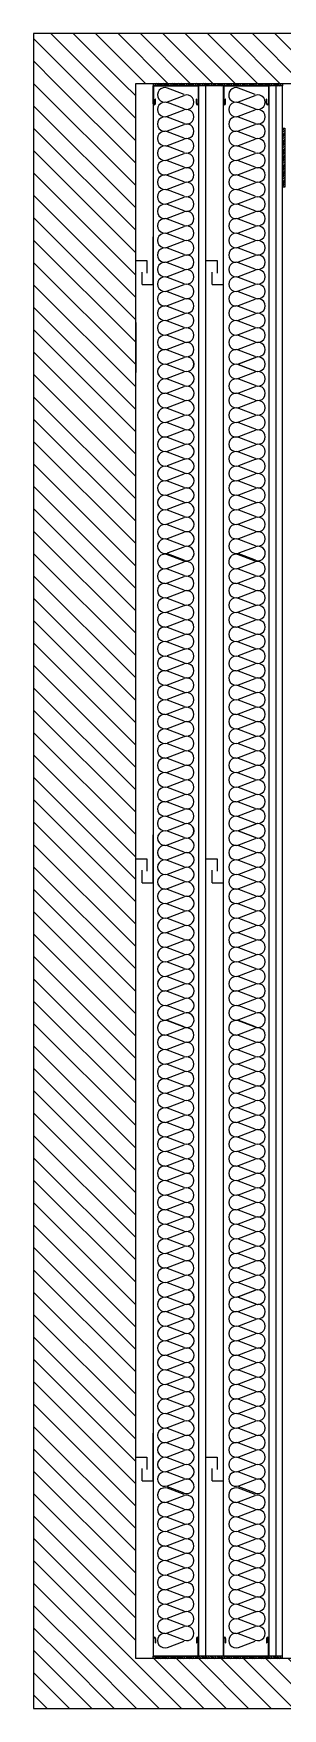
# Model space of a CAD drawing. Header units: millimetres. Extents: x 10 to 76.1, y 10 to 63.5.
# Drawn here: x 36.131 to 36.631, y 10 to 13.36 of the extents above; entities that cross this region are included whole.
import ezdxf

# ---------------------------------------------------------------- set-up
doc = ezdxf.new("R2010")
doc.units = ezdxf.units.MM
for name, color, linetype in [('durlok', 3, 'Continuous'), ('lana de vidrio', 2, 'Continuous'), ('PERFILES', 2, 'Continuous'), ('relleno2d', 9, 'Continuous')]:
    doc.layers.add(name, color=color, linetype=linetype)

# ---------------------------------------------------------------- blocks, each defined once
blk = doc.blocks.new('LP1-1')
at = {"layer": 'PERFILES'}
for p, q in [((-0.0964, 0.0391), (-0.0964, -0.0431)), ((0.1114, 0.0388), (0.1114, -0.0431)), ((0.0596, -0.0414), (0.0601, -0.0414)), ((0.0596, -0.0431), (0.0601, -0.0431))]:
    blk.add_line(p, q, dxfattribs=at)
at = {"layer": 'PERFILES', "color": 2}
for p, q in [((-0.0949, -0.0414), (-0.0949, 0.0386)), ((-0.0879, 0.0386), (-0.0879, 0.0185)), ((-0.0879, 0.0185), (-0.0865, 0.0185)), ((-0.0865, 0.0383), (-0.0865, 0.0185)), ((0.1015, 0.0396), (0.1015, 0.0184)), ((0.1015, 0.0184), (0.1032, 0.0184)), ((0.1032, 0.0392), (0.1032, 0.0184)), ((0.1096, -0.0414), (0.1096, 0.0392)), ((-0.0964, -0.0431), (-0.063, -0.0431)), ((-0.0949, -0.0414), (-0.063, -0.0414)), ((-0.063, -0.0414), (0.0596, -0.0414)), ((-0.063, -0.0431), (0.0596, -0.0431)), ((0.0601, -0.0414), (0.1096, -0.0414)), ((0.0601, -0.0431), (0.1114, -0.0431))]:
    blk.add_line(p, q, dxfattribs=at)
for centre, radius, start, end in [((-0.0914, 0.0387), 0.00497, 355.45799, 174.57688), ((-0.0914, 0.0385), 0.00349, 0.9781, 180.22008), ((0.1065, 0.0392), 0.00497, 355.45799, 174.57688), ((0.1064, 0.039), 0.00319, 3.69817, 175.10965)]:
    blk.add_arc(centre, radius, start, end, dxfattribs=at)

msp = doc.modelspace()

# ---------------------------------------------------------------- hatches: boundary and pattern name
h = msp.add_hatch()
h.set_pattern_fill('ANSI31', color=256, scale=0.001, angle=90)
h.set_pattern_definition([(135, (26.131359, -13.7664086), (-0.00224506403, -0.00224506403), [])])
h.paths.add_polyline_path([(36.3714, 13.26), (36.3714, 13.255), (36.6306, 13.255), (36.6306, 13.26)])
at = {"extrusion": (-1.22465e-16, 0, -1)}
h = msp.add_hatch(dxfattribs=at)
h.set_pattern_fill('ANSI31', color=256, scale=0.001, angle=90)
h.set_pattern_definition([(135, (-47.1348245, -10.7514383), (-0.00224506403, -0.00224506403), [])])
h.paths.add_polyline_path([(-36.6356, 13.0516), (-36.6306, 13.0516), (-36.6306, 13.17), (-36.6356, 13.17)])
h = msp.add_hatch()
h.set_pattern_fill('ANSI31', color=256, scale=0.001, angle=90)
h.set_pattern_definition([(135, (26.131359, -16.9214086), (-0.00224506403, -0.00224506403), [])])
h.paths.add_polyline_path([(36.3714, 10.105), (36.3714, 10.1), (36.6306, 10.1), (36.6306, 10.105)])
at = {"layer": 'relleno2d', "linetype": 'Continuous'}
h = msp.add_hatch(dxfattribs=at)
h.set_pattern_fill('ANSI31', color=8, scale=0.01, angle=90, style=0)
h.paths.add_polyline_path([(45.8114, 13.26), (45.8114, 13.36), (36.1314, 13.36), (36.1314, 13.26)])
h = msp.add_hatch(dxfattribs=at)
h.set_pattern_fill('ANSI31', color=8, scale=0.01, angle=90, style=0)
h.paths.add_polyline_path([(45.8114, 10.1), (45.8114, 13.26), (45.6064, 13.26), (45.6064, 10.1)])
h.paths.add_polyline_path([(36.1314, 13.26), (36.1314, 10.1), (36.3364, 10.1), (36.3364, 13.26)])
h = msp.add_hatch(dxfattribs=at)
h.set_pattern_fill('ANSI31', color=8, scale=0.01, angle=90, style=0)
h.paths.add_polyline_path([(45.8114, 10), (45.8114, 10.1), (36.1314, 10.1), (36.1314, 10)])

# ---------------------------------------------------------------- linework, layer by layer
at = {"linetype": 'Continuous', "extrusion": (0, 1, 0)}
for p, q in [((45.8114, 13.36), (36.1314, 13.36)), ((36.1314, 13.36), (36.1314, 13.26)), ((36.1314, 13.26), (36.1314, 10.1)), ((36.3364, 10.1), (36.3364, 13.26)), ((36.3364, 13.26), (45.6064, 13.26)), ((36.3364, 12.78), (36.3364, 12.68)), ((36.1314, 10.1), (36.1314, 10)), ((45.6064, 10.1), (36.3364, 10.1)), ((36.3364, 10.1), (36.3364, 10.1)), ((36.1314, 10), (45.8114, 10))]:
    msp.add_line(p, q, dxfattribs=at)
for p, q in [((36.3714, 13.26), (36.3714, 13.255)), ((36.6306, 13.255), (36.3714, 13.255)), ((36.6306, 13.26), (36.6306, 13.255)), ((36.3714, 10.1), (36.3714, 10.105)), ((36.6306, 10.105), (36.3714, 10.105))]:
    msp.add_line(p, q)
at = {"color": 3}
for p, q in [((36.3714, 12.8564), (36.3714, 12.9524)), ((36.3364, 12.8084), (36.3364, 12.9044)), ((36.3364, 12.9044), (36.3589, 12.9044)), ((36.3589, 12.9044), (36.3589, 12.8794)), ((36.4772, 12.8084), (36.4772, 12.9044)), ((36.4772, 12.9044), (36.4997, 12.9044)), ((36.4997, 12.9044), (36.4997, 12.8794)), ((36.3489, 12.8564), (36.3489, 12.8814)), ((36.4897, 12.8564), (36.4897, 12.8814)), ((36.3489, 12.8564), (36.3714, 12.8564)), ((36.4897, 12.8564), (36.5122, 12.8564)), ((36.3714, 11.6564), (36.3714, 11.7524)), ((36.5122, 11.6564), (36.5122, 11.7524)), ((36.3364, 11.6084), (36.3364, 11.7044)), ((36.3364, 11.7044), (36.3589, 11.7044)), ((36.3589, 11.7044), (36.3589, 11.6794)), ((36.4772, 11.6084), (36.4772, 11.7044)), ((36.4772, 11.7044), (36.4997, 11.7044)), ((36.4997, 11.7044), (36.4997, 11.6794)), ((36.3489, 11.6564), (36.3489, 11.6814)), ((36.4897, 11.6564), (36.4897, 11.6814)), ((36.3489, 11.6564), (36.3714, 11.6564)), ((36.4897, 11.6564), (36.5122, 11.6564)), ((36.3714, 10.4564), (36.3714, 10.5524)), ((36.5122, 10.4564), (36.5122, 10.5524)), ((36.3364, 10.4084), (36.3364, 10.5044)), ((36.3364, 10.5044), (36.3589, 10.5044)), ((36.3589, 10.5044), (36.3589, 10.4794)), ((36.4772, 10.4084), (36.4772, 10.5044)), ((36.4772, 10.5044), (36.4997, 10.5044)), ((36.4997, 10.5044), (36.4997, 10.4794)), ((36.3489, 10.4564), (36.3489, 10.4814)), ((36.3489, 10.4564), (36.3714, 10.4564)), ((36.4897, 10.4564), (36.4897, 10.4814)), ((36.4897, 10.4564), (36.5122, 10.4564))]:
    msp.add_line(p, q, dxfattribs=at)
at = {"linetype": 'Continuous'}
msp.add_line((36.3364, 12.68), (36.3364, 12.78), dxfattribs=at)
at = {"extrusion": (-1.22465e-16, 0, -1)}
msp.add_lwpolyline([(-36.6356, 13.0516), (-36.6306, 13.0516), (-36.6306, 13.17), (-36.6356, 13.17)], close=True, dxfattribs=at)
at = {"layer": 'durlok', "extrusion": (0, 1, 0)}
for p, q in [((36.3714, 13.255), (36.3714, 10.1057)), ((36.4622, 13.255), (36.4622, 10.1057)), ((36.4772, 10.105), (36.4772, 13.255)), ((36.5122, 10.1057), (36.5122, 13.255)), ((36.6031, 13.255), (36.6031, 10.1058)), ((36.6306, 10.1), (36.6306, 13.255))]:
    msp.add_line(p, q, dxfattribs=at)
at = {"layer": 'durlok'}
for p, q in [((36.4772, 10.105), (36.4772, 13.255)), ((36.6181, 10.105), (36.6181, 13.255)), ((36.5122, 12.8564), (36.5122, 12.9524))]:
    msp.add_line(p, q, dxfattribs=at)
at = {"layer": 'lana de vidrio', "color": 2}
for p, q in [((36.4106, 13.2464), (36.3998, 13.2505)), ((36.4332, 13.2378), (36.4106, 13.2464)), ((36.5533, 13.2464), (36.5425, 13.2505)), ((36.576, 13.2378), (36.5533, 13.2464)), ((36.3998, 13.2232), (36.4332, 13.2359)), ((36.4332, 13.2086), (36.3998, 13.2213)), ((36.3998, 13.194), (36.4332, 13.2067)), ((36.5425, 13.2232), (36.576, 13.2359)), ((36.576, 13.2086), (36.5425, 13.2213)), ((36.5425, 13.194), (36.576, 13.2067)), ((36.4332, 13.1794), (36.3998, 13.1921)), ((36.3998, 13.1648), (36.4332, 13.1775)), ((36.576, 13.1794), (36.5425, 13.1921)), ((36.5425, 13.1648), (36.576, 13.1775)), ((36.4332, 13.1502), (36.3998, 13.1629)), ((36.3998, 13.1356), (36.4332, 13.1483)), ((36.576, 13.1502), (36.5425, 13.1629)), ((36.5425, 13.1356), (36.576, 13.1483)), ((36.4332, 13.121), (36.3998, 13.1337)), ((36.3998, 13.1064), (36.4332, 13.1191)), ((36.4332, 13.0918), (36.3998, 13.1045)), ((36.576, 13.121), (36.5425, 13.1337)), ((36.5425, 13.1064), (36.576, 13.1191)), ((36.576, 13.0918), (36.5425, 13.1045)), ((36.3998, 13.0772), (36.4332, 13.0899)), ((36.4332, 13.0626), (36.3998, 13.0753)), ((36.5425, 13.0772), (36.576, 13.0899)), ((36.576, 13.0626), (36.5425, 13.0753)), ((36.3998, 13.048), (36.4332, 13.0607)), ((36.4332, 13.0334), (36.3998, 13.0461)), ((36.5425, 13.048), (36.576, 13.0607)), ((36.576, 13.0334), (36.5425, 13.0461)), ((36.3998, 13.0188), (36.4332, 13.0315)), ((36.4332, 13.0042), (36.3998, 13.0169)), ((36.5425, 13.0188), (36.576, 13.0315)), ((36.576, 13.0042), (36.5425, 13.0169)), ((36.3998, 12.9896), (36.4332, 13.0023)), ((36.4332, 12.975), (36.3998, 12.9877)), ((36.3998, 12.9604), (36.4332, 12.9731)), ((36.5425, 12.9896), (36.576, 13.0023)), ((36.576, 12.975), (36.5425, 12.9877)), ((36.5425, 12.9604), (36.576, 12.9731)), ((36.4332, 12.9457), (36.3998, 12.9584)), ((36.3998, 12.9311), (36.4332, 12.9438)), ((36.576, 12.9457), (36.5425, 12.9584)), ((36.5425, 12.9311), (36.576, 12.9438)), ((36.4332, 12.9165), (36.3998, 12.9292)), ((36.3998, 12.9019), (36.4332, 12.9146)), ((36.576, 12.9165), (36.5425, 12.9292)), ((36.5425, 12.9019), (36.576, 12.9146)), ((36.4332, 12.8873), (36.3998, 12.9)), ((36.3998, 12.8727), (36.4332, 12.8854)), ((36.4332, 12.8581), (36.3998, 12.8708)), ((36.576, 12.8873), (36.5425, 12.9)), ((36.5425, 12.8727), (36.576, 12.8854)), ((36.576, 12.8581), (36.5425, 12.8708)), ((36.3998, 12.8435), (36.4332, 12.8562)), ((36.4332, 12.8289), (36.3998, 12.8416)), ((36.5425, 12.8435), (36.576, 12.8562)), ((36.576, 12.8289), (36.5425, 12.8416)), ((36.3998, 12.8143), (36.4332, 12.827)), ((36.4332, 12.7997), (36.3998, 12.8124)), ((36.5425, 12.8143), (36.576, 12.827)), ((36.576, 12.7997), (36.5425, 12.8124)), ((36.3998, 12.7851), (36.4332, 12.7978)), ((36.4332, 12.7705), (36.3998, 12.7832)), ((36.3998, 12.7559), (36.4332, 12.7686)), ((36.5425, 12.7851), (36.576, 12.7978)), ((36.576, 12.7705), (36.5425, 12.7832)), ((36.5425, 12.7559), (36.576, 12.7686)), ((36.4332, 12.7413), (36.3998, 12.754)), ((36.3998, 12.7267), (36.4332, 12.7394)), ((36.576, 12.7413), (36.5425, 12.754)), ((36.5425, 12.7267), (36.576, 12.7394)), ((36.4332, 12.7121), (36.3998, 12.7248)), ((36.3998, 12.6975), (36.4332, 12.7102)), ((36.4, 12.6975), (36.4335, 12.7102)), ((36.576, 12.7121), (36.5425, 12.7248)), ((36.5425, 12.6975), (36.576, 12.7102)), ((36.5428, 12.6975), (36.5762, 12.7102)), ((36.4332, 12.6829), (36.3998, 12.6956)), ((36.4335, 12.6829), (36.4, 12.6956)), ((36.4, 12.6683), (36.4335, 12.681)), ((36.576, 12.6829), (36.5425, 12.6956)), ((36.5762, 12.6829), (36.5428, 12.6956)), ((36.5428, 12.6683), (36.5762, 12.681)), ((36.4335, 12.6537), (36.4, 12.6664)), ((36.4, 12.6391), (36.4335, 12.6518)), ((36.4335, 12.6245), (36.4, 12.6372)), ((36.5762, 12.6537), (36.5428, 12.6664)), ((36.5428, 12.6391), (36.5762, 12.6518)), ((36.5762, 12.6245), (36.5428, 12.6372)), ((36.4, 12.6099), (36.4335, 12.6226)), ((36.4335, 12.5953), (36.4, 12.608)), ((36.5428, 12.6099), (36.5762, 12.6226)), ((36.5762, 12.5953), (36.5428, 12.608)), ((36.4, 12.5807), (36.4335, 12.5934)), ((36.4335, 12.5661), (36.4, 12.5788)), ((36.5428, 12.5807), (36.5762, 12.5934)), ((36.5762, 12.5661), (36.5428, 12.5788)), ((36.4, 12.5515), (36.4335, 12.5642)), ((36.4335, 12.5369), (36.4, 12.5496)), ((36.4, 12.5223), (36.4335, 12.535)), ((36.5428, 12.5515), (36.5762, 12.5642)), ((36.5762, 12.5369), (36.5428, 12.5496)), ((36.5428, 12.5223), (36.5762, 12.535)), ((36.4335, 12.5077), (36.4, 12.5204)), ((36.4, 12.4931), (36.4335, 12.5058)), ((36.5762, 12.5077), (36.5428, 12.5204)), ((36.5428, 12.4931), (36.5762, 12.5058)), ((36.4335, 12.4785), (36.4, 12.4912)), ((36.4, 12.4639), (36.4335, 12.4766)), ((36.5762, 12.4785), (36.5428, 12.4912)), ((36.5428, 12.4639), (36.5762, 12.4766)), ((36.4335, 12.4493), (36.4, 12.462)), ((36.4, 12.4347), (36.4335, 12.4474)), ((36.4335, 12.4201), (36.4, 12.4328)), ((36.5762, 12.4493), (36.5428, 12.462)), ((36.5428, 12.4347), (36.5762, 12.4474)), ((36.5762, 12.4201), (36.5428, 12.4328)), ((36.4, 12.4055), (36.4335, 12.4182)), ((36.4335, 12.3909), (36.4, 12.4036)), ((36.5428, 12.4055), (36.5762, 12.4182)), ((36.5762, 12.3909), (36.5428, 12.4036)), ((36.4, 12.3763), (36.4335, 12.389)), ((36.4335, 12.3617), (36.4, 12.3744)), ((36.5428, 12.3763), (36.5762, 12.389)), ((36.5762, 12.3617), (36.5428, 12.3744)), ((36.4, 12.3471), (36.4335, 12.3598)), ((36.4335, 12.3325), (36.4, 12.3452)), ((36.5428, 12.3471), (36.5762, 12.3598)), ((36.5762, 12.3325), (36.5428, 12.3452)), ((36.4106, 12.3104), (36.3998, 12.3145)), ((36.3998, 12.2872), (36.4332, 12.2999)), ((36.4, 12.3179), (36.4335, 12.3306)), ((36.4108, 12.3119), (36.4, 12.316)), ((36.4332, 12.3018), (36.4106, 12.3104)), ((36.4335, 12.3033), (36.4108, 12.3119)), ((36.5533, 12.3104), (36.5425, 12.3145)), ((36.5425, 12.2872), (36.576, 12.2999)), ((36.5428, 12.3179), (36.5762, 12.3306)), ((36.5536, 12.3119), (36.5428, 12.316)), ((36.576, 12.3018), (36.5533, 12.3104)), ((36.5762, 12.3033), (36.5536, 12.3119)), ((36.4332, 12.2726), (36.3998, 12.2853)), ((36.3998, 12.258), (36.4332, 12.2707)), ((36.576, 12.2726), (36.5425, 12.2853)), ((36.5425, 12.258), (36.576, 12.2707)), ((36.4332, 12.2434), (36.3998, 12.2561)), ((36.3998, 12.2288), (36.4332, 12.2415)), ((36.576, 12.2434), (36.5425, 12.2561)), ((36.5425, 12.2288), (36.576, 12.2415)), ((36.4332, 12.2142), (36.3998, 12.2269)), ((36.3998, 12.1996), (36.4332, 12.2123)), ((36.4332, 12.185), (36.3998, 12.1977)), ((36.576, 12.2142), (36.5425, 12.2269)), ((36.5425, 12.1996), (36.576, 12.2123)), ((36.576, 12.185), (36.5425, 12.1977)), ((36.3998, 12.1704), (36.4332, 12.1831)), ((36.4332, 12.1558), (36.3998, 12.1685)), ((36.5425, 12.1704), (36.576, 12.1831)), ((36.576, 12.1558), (36.5425, 12.1685)), ((36.3998, 12.1412), (36.4332, 12.1539)), ((36.4332, 12.1266), (36.3998, 12.1393)), ((36.5425, 12.1412), (36.576, 12.1539)), ((36.576, 12.1266), (36.5425, 12.1393)), ((36.3998, 12.112), (36.4332, 12.1247)), ((36.4332, 12.0974), (36.3998, 12.1101)), ((36.5425, 12.112), (36.576, 12.1247)), ((36.576, 12.0974), (36.5425, 12.1101)), ((36.3998, 12.0828), (36.4332, 12.0955)), ((36.4332, 12.0682), (36.3998, 12.0809)), ((36.3998, 12.0536), (36.4332, 12.0663)), ((36.5425, 12.0828), (36.576, 12.0955)), ((36.576, 12.0682), (36.5425, 12.0809)), ((36.5425, 12.0536), (36.576, 12.0663)), ((36.4332, 12.039), (36.3998, 12.0517)), ((36.3998, 12.0244), (36.4332, 12.0371)), ((36.576, 12.039), (36.5425, 12.0517)), ((36.5425, 12.0244), (36.576, 12.0371)), ((36.4332, 12.0098), (36.3998, 12.0225)), ((36.3998, 11.9952), (36.4332, 12.0079)), ((36.576, 12.0098), (36.5425, 12.0225)), ((36.5425, 11.9952), (36.576, 12.0079)), ((36.4332, 11.9806), (36.3998, 11.9933)), ((36.3998, 11.966), (36.4332, 11.9787)), ((36.4332, 11.9514), (36.3998, 11.9641)), ((36.576, 11.9806), (36.5425, 11.9933)), ((36.5425, 11.966), (36.576, 11.9787)), ((36.576, 11.9514), (36.5425, 11.9641)), ((36.3998, 11.9368), (36.4332, 11.9495)), ((36.4332, 11.9222), (36.3998, 11.9349)), ((36.5425, 11.9368), (36.576, 11.9495)), ((36.576, 11.9222), (36.5425, 11.9349)), ((36.3998, 11.9076), (36.4332, 11.9203)), ((36.4332, 11.893), (36.3998, 11.9057)), ((36.5425, 11.9076), (36.576, 11.9203)), ((36.576, 11.893), (36.5425, 11.9057)), ((36.3998, 11.8784), (36.4332, 11.891)), ((36.4332, 11.8637), (36.3998, 11.8764)), ((36.3998, 11.8491), (36.4332, 11.8618)), ((36.5425, 11.8784), (36.576, 11.891)), ((36.576, 11.8637), (36.5425, 11.8764)), ((36.5425, 11.8491), (36.576, 11.8618)), ((36.4332, 11.8345), (36.3998, 11.8472)), ((36.3998, 11.8199), (36.4332, 11.8326)), ((36.576, 11.8345), (36.5425, 11.8472)), ((36.5425, 11.8199), (36.576, 11.8326)), ((36.4332, 11.8053), (36.3998, 11.818)), ((36.3998, 11.7907), (36.4332, 11.8034)), ((36.576, 11.8053), (36.5425, 11.818)), ((36.5425, 11.7907), (36.576, 11.8034)), ((36.4332, 11.7761), (36.3998, 11.7888)), ((36.3998, 11.7615), (36.4332, 11.7742)), ((36.4, 11.7615), (36.4335, 11.7742)), ((36.576, 11.7761), (36.5425, 11.7888)), ((36.5425, 11.7615), (36.576, 11.7742)), ((36.5428, 11.7615), (36.5762, 11.7742)), ((36.4332, 11.7469), (36.3998, 11.7596)), ((36.4335, 11.7469), (36.4, 11.7596)), ((36.4, 11.7323), (36.4335, 11.745)), ((36.4335, 11.7177), (36.4, 11.7304)), ((36.576, 11.7469), (36.5425, 11.7596)), ((36.5762, 11.7469), (36.5428, 11.7596)), ((36.5428, 11.7323), (36.5762, 11.745)), ((36.5762, 11.7177), (36.5428, 11.7304)), ((36.4, 11.7031), (36.4335, 11.7158)), ((36.4335, 11.6885), (36.4, 11.7012)), ((36.5428, 11.7031), (36.5762, 11.7158)), ((36.5762, 11.6885), (36.5428, 11.7012)), ((36.4, 11.6739), (36.4335, 11.6866)), ((36.4335, 11.6593), (36.4, 11.672)), ((36.5428, 11.6739), (36.5762, 11.6866)), ((36.5762, 11.6593), (36.5428, 11.672)), ((36.4, 11.6447), (36.4335, 11.6574)), ((36.4335, 11.6301), (36.4, 11.6428)), ((36.4, 11.6155), (36.4335, 11.6282)), ((36.5428, 11.6447), (36.5762, 11.6574)), ((36.5762, 11.6301), (36.5428, 11.6428)), ((36.5428, 11.6155), (36.5762, 11.6282)), ((36.4335, 11.6009), (36.4, 11.6136)), ((36.4, 11.5863), (36.4335, 11.599)), ((36.5762, 11.6009), (36.5428, 11.6136)), ((36.5428, 11.5863), (36.5762, 11.599)), ((36.4335, 11.5717), (36.4, 11.5844)), ((36.4, 11.5571), (36.4335, 11.5698)), ((36.5762, 11.5717), (36.5428, 11.5844)), ((36.5428, 11.5571), (36.5762, 11.5698)), ((36.4335, 11.5425), (36.4, 11.5552)), ((36.4, 11.5279), (36.4335, 11.5406)), ((36.4335, 11.5133), (36.4, 11.526)), ((36.5762, 11.5425), (36.5428, 11.5552)), ((36.5428, 11.5279), (36.5762, 11.5406)), ((36.5762, 11.5133), (36.5428, 11.526)), ((36.4, 11.4987), (36.4335, 11.5114)), ((36.4335, 11.4841), (36.4, 11.4968)), ((36.5428, 11.4987), (36.5762, 11.5114)), ((36.5762, 11.4841), (36.5428, 11.4968)), ((36.4, 11.4695), (36.4335, 11.4822)), ((36.4335, 11.4549), (36.4, 11.4676)), ((36.5428, 11.4695), (36.5762, 11.4822)), ((36.5762, 11.4549), (36.5428, 11.4676)), ((36.4, 11.4403), (36.4335, 11.453)), ((36.4335, 11.4257), (36.4, 11.4384)), ((36.5428, 11.4403), (36.5762, 11.453)), ((36.5762, 11.4257), (36.5428, 11.4384)), ((36.4, 11.4111), (36.4335, 11.4238)), ((36.4335, 11.3965), (36.4, 11.4092)), ((36.4, 11.3819), (36.4335, 11.3946)), ((36.5428, 11.4111), (36.5762, 11.4238)), ((36.5762, 11.3965), (36.5428, 11.4092)), ((36.5428, 11.3819), (36.5762, 11.3946)), ((36.4106, 11.3752), (36.3998, 11.3792)), ((36.3998, 11.3519), (36.4332, 11.3646)), ((36.4108, 11.3759), (36.4, 11.38)), ((36.4332, 11.3666), (36.4106, 11.3752)), ((36.4335, 11.3673), (36.4108, 11.3759)), ((36.5533, 11.3752), (36.5425, 11.3792)), ((36.5425, 11.3519), (36.576, 11.3646)), ((36.5536, 11.3759), (36.5428, 11.38)), ((36.576, 11.3666), (36.5533, 11.3752)), ((36.5762, 11.3673), (36.5536, 11.3759)), ((36.4332, 11.3373), (36.3998, 11.35)), ((36.3998, 11.3227), (36.4332, 11.3354)), ((36.576, 11.3373), (36.5425, 11.35)), ((36.5425, 11.3227), (36.576, 11.3354)), ((36.4332, 11.3081), (36.3998, 11.3208)), ((36.3998, 11.2935), (36.4332, 11.3062)), ((36.4332, 11.2789), (36.3998, 11.2916)), ((36.576, 11.3081), (36.5425, 11.3208)), ((36.5425, 11.2935), (36.576, 11.3062)), ((36.576, 11.2789), (36.5425, 11.2916)), ((36.3998, 11.2643), (36.4332, 11.277)), ((36.4332, 11.2497), (36.3998, 11.2624)), ((36.5425, 11.2643), (36.576, 11.277)), ((36.576, 11.2497), (36.5425, 11.2624)), ((36.3998, 11.2351), (36.4332, 11.2478)), ((36.4332, 11.2205), (36.3998, 11.2332)), ((36.5425, 11.2351), (36.576, 11.2478)), ((36.576, 11.2205), (36.5425, 11.2332)), ((36.3998, 11.2059), (36.4332, 11.2186)), ((36.4332, 11.1913), (36.3998, 11.204)), ((36.3998, 11.1767), (36.4332, 11.1894)), ((36.5425, 11.2059), (36.576, 11.2186)), ((36.576, 11.1913), (36.5425, 11.204)), ((36.5425, 11.1767), (36.576, 11.1894)), ((36.4332, 11.1621), (36.3998, 11.1748)), ((36.3998, 11.1475), (36.4332, 11.1602)), ((36.576, 11.1621), (36.5425, 11.1748)), ((36.5425, 11.1475), (36.576, 11.1602)), ((36.4332, 11.1329), (36.3998, 11.1456)), ((36.3998, 11.1183), (36.4332, 11.131)), ((36.576, 11.1329), (36.5425, 11.1456)), ((36.5425, 11.1183), (36.576, 11.131)), ((36.4332, 11.1037), (36.3998, 11.1164)), ((36.3998, 11.0891), (36.4332, 11.1018)), ((36.576, 11.1037), (36.5425, 11.1164)), ((36.5425, 11.0891), (36.576, 11.1018)), ((36.4332, 11.0745), (36.3998, 11.0872)), ((36.3998, 11.0599), (36.4332, 11.0726)), ((36.4332, 11.0453), (36.3998, 11.058)), ((36.576, 11.0745), (36.5425, 11.0872)), ((36.5425, 11.0599), (36.576, 11.0726)), ((36.576, 11.0453), (36.5425, 11.058)), ((36.3998, 11.0307), (36.4332, 11.0434)), ((36.4332, 11.0161), (36.3998, 11.0288)), ((36.5425, 11.0307), (36.576, 11.0434)), ((36.576, 11.0161), (36.5425, 11.0288)), ((36.3998, 11.0015), (36.4332, 11.0142)), ((36.4332, 10.9869), (36.3998, 10.9996)), ((36.5425, 11.0015), (36.576, 11.0142)), ((36.576, 10.9869), (36.5425, 10.9996)), ((36.3998, 10.9723), (36.4332, 10.985)), ((36.4332, 10.9577), (36.3998, 10.9704)), ((36.3998, 10.9431), (36.4332, 10.9558)), ((36.5425, 10.9723), (36.576, 10.985)), ((36.576, 10.9577), (36.5425, 10.9704)), ((36.5425, 10.9431), (36.576, 10.9558)), ((36.4332, 10.9285), (36.3998, 10.9412)), ((36.3998, 10.9139), (36.4332, 10.9266)), ((36.576, 10.9285), (36.5425, 10.9412)), ((36.5425, 10.9139), (36.576, 10.9266)), ((36.4332, 10.8993), (36.3998, 10.912)), ((36.3998, 10.8847), (36.4332, 10.8974)), ((36.576, 10.8993), (36.5425, 10.912)), ((36.5425, 10.8847), (36.576, 10.8974)), ((36.4332, 10.8701), (36.3998, 10.8828)), ((36.3998, 10.8555), (36.4332, 10.8682)), ((36.4332, 10.8409), (36.3998, 10.8536)), ((36.576, 10.8701), (36.5425, 10.8828)), ((36.5425, 10.8555), (36.576, 10.8682)), ((36.576, 10.8409), (36.5425, 10.8536)), ((36.3998, 10.8263), (36.4332, 10.839)), ((36.4332, 10.8117), (36.3998, 10.8244)), ((36.4, 10.8263), (36.4335, 10.839)), ((36.4335, 10.8117), (36.4, 10.8244)), ((36.5425, 10.8263), (36.576, 10.839)), ((36.576, 10.8117), (36.5425, 10.8244)), ((36.5428, 10.8263), (36.5762, 10.839)), ((36.5762, 10.8117), (36.5428, 10.8244)), ((36.4, 10.7971), (36.4335, 10.8098)), ((36.4335, 10.7825), (36.4, 10.7952)), ((36.5428, 10.7971), (36.5762, 10.8098)), ((36.5762, 10.7825), (36.5428, 10.7952)), ((36.4, 10.7679), (36.4335, 10.7806)), ((36.4335, 10.7533), (36.4, 10.766)), ((36.5428, 10.7679), (36.5762, 10.7806)), ((36.5762, 10.7533), (36.5428, 10.766)), ((36.4, 10.7387), (36.4335, 10.7514)), ((36.4335, 10.7241), (36.4, 10.7368)), ((36.4, 10.7095), (36.4335, 10.7222)), ((36.5428, 10.7387), (36.5762, 10.7514)), ((36.5762, 10.7241), (36.5428, 10.7368)), ((36.5428, 10.7095), (36.5762, 10.7222)), ((36.4335, 10.6949), (36.4, 10.7076)), ((36.4, 10.6803), (36.4335, 10.693)), ((36.5762, 10.6949), (36.5428, 10.7076)), ((36.5428, 10.6803), (36.5762, 10.693)), ((36.4335, 10.6657), (36.4, 10.6784)), ((36.4, 10.6511), (36.4335, 10.6638)), ((36.5762, 10.6657), (36.5428, 10.6784)), ((36.5428, 10.6511), (36.5762, 10.6638)), ((36.4335, 10.6365), (36.4, 10.6492)), ((36.4, 10.6219), (36.4335, 10.6346)), ((36.4335, 10.6073), (36.4, 10.62)), ((36.5762, 10.6365), (36.5428, 10.6492)), ((36.5428, 10.6219), (36.5762, 10.6346)), ((36.5762, 10.6073), (36.5428, 10.62)), ((36.4, 10.5927), (36.4335, 10.6054)), ((36.4335, 10.5781), (36.4, 10.5908)), ((36.5428, 10.5927), (36.5762, 10.6054)), ((36.5762, 10.5781), (36.5428, 10.5908)), ((36.4, 10.5635), (36.4335, 10.5762)), ((36.4335, 10.5489), (36.4, 10.5616)), ((36.5428, 10.5635), (36.5762, 10.5762)), ((36.5762, 10.5489), (36.5428, 10.5616)), ((36.4, 10.5342), (36.4335, 10.5469)), ((36.4335, 10.5196), (36.4, 10.5323)), ((36.4, 10.505), (36.4335, 10.5177)), ((36.5428, 10.5342), (36.5762, 10.5469)), ((36.5762, 10.5196), (36.5428, 10.5323)), ((36.5428, 10.505), (36.5762, 10.5177)), ((36.4335, 10.4904), (36.4, 10.5031)), ((36.4, 10.4758), (36.4335, 10.4885)), ((36.5762, 10.4904), (36.5428, 10.5031)), ((36.5428, 10.4758), (36.5762, 10.4885)), ((36.4335, 10.4612), (36.4, 10.4739)), ((36.4, 10.4466), (36.4335, 10.4593)), ((36.5762, 10.4612), (36.5428, 10.4739)), ((36.5428, 10.4466), (36.5762, 10.4593)), ((36.4106, 10.4377), (36.3998, 10.4418)), ((36.3998, 10.4145), (36.4332, 10.4272)), ((36.4108, 10.4406), (36.4, 10.4447)), ((36.4332, 10.4291), (36.4106, 10.4377)), ((36.4335, 10.432), (36.4108, 10.4406)), ((36.5533, 10.4377), (36.5425, 10.4418)), ((36.5425, 10.4145), (36.576, 10.4272)), ((36.5536, 10.4406), (36.5428, 10.4447)), ((36.576, 10.4291), (36.5533, 10.4377)), ((36.5762, 10.432), (36.5536, 10.4406)), ((36.4332, 10.3999), (36.3998, 10.4126)), ((36.3998, 10.3853), (36.4332, 10.398)), ((36.4332, 10.3707), (36.3998, 10.3834)), ((36.576, 10.3999), (36.5425, 10.4126)), ((36.5425, 10.3853), (36.576, 10.398)), ((36.576, 10.3707), (36.5425, 10.3834)), ((36.3998, 10.3561), (36.4332, 10.3688)), ((36.4332, 10.3415), (36.3998, 10.3542)), ((36.5425, 10.3561), (36.576, 10.3688)), ((36.576, 10.3415), (36.5425, 10.3542)), ((36.3998, 10.3269), (36.4332, 10.3396)), ((36.4332, 10.3123), (36.3998, 10.325)), ((36.5425, 10.3269), (36.576, 10.3396)), ((36.576, 10.3123), (36.5425, 10.325)), ((36.3998, 10.2977), (36.4332, 10.3104)), ((36.4332, 10.2831), (36.3998, 10.2958)), ((36.5425, 10.2977), (36.576, 10.3104)), ((36.576, 10.2831), (36.5425, 10.2958)), ((36.3998, 10.2685), (36.4332, 10.2812)), ((36.4332, 10.2539), (36.3998, 10.2666)), ((36.3998, 10.2393), (36.4332, 10.252)), ((36.5425, 10.2685), (36.576, 10.2812)), ((36.576, 10.2539), (36.5425, 10.2666)), ((36.5425, 10.2393), (36.576, 10.252)), ((36.4332, 10.2247), (36.3998, 10.2374)), ((36.3998, 10.2101), (36.4332, 10.2228)), ((36.576, 10.2247), (36.5425, 10.2374)), ((36.5425, 10.2101), (36.576, 10.2228)), ((36.4332, 10.1955), (36.3998, 10.2082)), ((36.3998, 10.1809), (36.4332, 10.1936)), ((36.576, 10.1955), (36.5425, 10.2082)), ((36.5425, 10.1809), (36.576, 10.1936)), ((36.4332, 10.1663), (36.3998, 10.179)), ((36.3998, 10.1517), (36.4332, 10.1644)), ((36.4332, 10.1371), (36.3998, 10.1498)), ((36.576, 10.1663), (36.5425, 10.179)), ((36.5425, 10.1517), (36.576, 10.1644)), ((36.576, 10.1371), (36.5425, 10.1498)), ((36.3998, 10.1225), (36.4332, 10.1352)), ((36.5425, 10.1225), (36.576, 10.1352))]:
    msp.add_line(p, q, dxfattribs=at)
for centre, start, end in [((36.3946, 13.2368), 139.145, 290.7966), ((36.3946, 13.2368), 69.2034, 139.1205), ((36.5373, 13.2368), 139.145, 290.7966), ((36.5374, 13.2368), 69.2034, 139.1205), ((36.3946, 13.2076), 69.2034, 290.7966), ((36.4384, 13.2222), 249.2034, 110.7966), ((36.4384, 13.193), 249.2034, 110.7966), ((36.5373, 13.2076), 69.2034, 290.7966), ((36.5812, 13.2222), 249.2034, 110.7966), ((36.5812, 13.193), 249.2034, 110.7966), ((36.3946, 13.1784), 69.2034, 290.7966), ((36.4384, 13.1638), 249.2034, 110.7966), ((36.5373, 13.1784), 69.2034, 290.7966), ((36.5812, 13.1638), 249.2034, 110.7966), ((36.3946, 13.1492), 69.2034, 290.7966), ((36.4384, 13.1346), 249.2034, 110.7966), ((36.5373, 13.1492), 69.2034, 290.7966), ((36.5812, 13.1346), 249.2034, 110.7966), ((36.3946, 13.12), 69.2034, 290.7966), ((36.3946, 13.0908), 69.2034, 290.7966), ((36.4384, 13.1054), 249.2034, 110.7966), ((36.5373, 13.12), 69.2034, 290.7966), ((36.5373, 13.0908), 69.2034, 290.7966), ((36.5812, 13.1054), 249.2034, 110.7966), ((36.3946, 13.0616), 69.2034, 290.7966), ((36.4384, 13.0762), 249.2034, 110.7966), ((36.5373, 13.0616), 69.2034, 290.7966), ((36.5812, 13.0762), 249.2034, 110.7966), ((36.3946, 13.0324), 69.2034, 290.7966), ((36.4384, 13.047), 249.2034, 110.7966), ((36.5373, 13.0324), 69.2034, 290.7966), ((36.5812, 13.047), 249.2034, 110.7966), ((36.3946, 13.0032), 69.2034, 290.7966), ((36.4384, 13.0178), 249.2034, 110.7966), ((36.4384, 12.9886), 249.2034, 110.7966), ((36.5373, 13.0032), 69.2034, 290.7966), ((36.5812, 13.0178), 249.2034, 110.7966), ((36.5812, 12.9886), 249.2034, 110.7966), ((36.3946, 12.974), 69.2034, 290.7966), ((36.4384, 12.9594), 249.2034, 110.7966), ((36.5373, 12.974), 69.2034, 290.7966), ((36.5812, 12.9594), 249.2034, 110.7966), ((36.3946, 12.9448), 69.2034, 290.7966), ((36.4384, 12.9302), 249.2034, 110.7966), ((36.5373, 12.9448), 69.2034, 290.7966), ((36.5812, 12.9302), 249.2034, 110.7966), ((36.3946, 12.9156), 69.2034, 290.7966), ((36.4384, 12.901), 249.2034, 110.7966), ((36.5373, 12.9156), 69.2034, 290.7966), ((36.5812, 12.901), 249.2034, 110.7966), ((36.3946, 12.8864), 69.2034, 290.7966), ((36.3946, 12.8572), 69.2034, 290.7966), ((36.4384, 12.8718), 249.2034, 110.7966), ((36.5373, 12.8864), 69.2034, 290.7966), ((36.5373, 12.8572), 69.2034, 290.7966), ((36.5812, 12.8718), 249.2034, 110.7966), ((36.3946, 12.828), 69.2034, 290.7966), ((36.4384, 12.8426), 249.2034, 110.7966), ((36.5373, 12.828), 69.2034, 290.7966), ((36.5812, 12.8426), 249.2034, 110.7966), ((36.3946, 12.7988), 69.2034, 290.7966), ((36.4384, 12.8134), 249.2034, 110.7966), ((36.5373, 12.7988), 69.2034, 290.7966), ((36.5812, 12.8134), 249.2034, 110.7966), ((36.3946, 12.7696), 69.2034, 290.7966), ((36.4384, 12.7842), 249.2034, 110.7966), ((36.4384, 12.755), 249.2034, 110.7966), ((36.5373, 12.7696), 69.2034, 290.7966), ((36.5812, 12.7842), 249.2034, 110.7966), ((36.5812, 12.755), 249.2034, 110.7966), ((36.3946, 12.7404), 69.2034, 290.7966), ((36.4384, 12.7258), 249.2034, 110.7966), ((36.5373, 12.7404), 69.2034, 290.7966), ((36.5812, 12.7258), 249.2034, 110.7966), ((36.3946, 12.7112), 69.2034, 290.7966), ((36.4384, 12.6966), 249.2034, 110.7966), ((36.4387, 12.6966), 249.2034, 110.7966), ((36.5373, 12.7112), 69.2034, 290.7966), ((36.5812, 12.6966), 249.2034, 110.7966), ((36.5814, 12.6966), 249.2034, 110.7966), ((36.3948, 12.682), 69.2034, 290.7966), ((36.3948, 12.6528), 69.2034, 290.7966), ((36.4387, 12.6674), 249.2034, 110.7966), ((36.5376, 12.682), 69.2034, 290.7966), ((36.5376, 12.6528), 69.2034, 290.7966), ((36.5814, 12.6674), 249.2034, 110.7966), ((36.3948, 12.6236), 69.2034, 290.7966), ((36.4387, 12.6382), 249.2034, 110.7966), ((36.5376, 12.6236), 69.2034, 290.7966), ((36.5814, 12.6382), 249.2034, 110.7966), ((36.3948, 12.5944), 69.2034, 290.7966), ((36.4387, 12.609), 249.2034, 110.7966), ((36.5376, 12.5944), 69.2034, 290.7966), ((36.5814, 12.609), 249.2034, 110.7966), ((36.3948, 12.5652), 69.2034, 290.7966), ((36.4387, 12.5798), 249.2034, 110.7966), ((36.5376, 12.5652), 69.2034, 290.7966), ((36.5814, 12.5798), 249.2034, 110.7966), ((36.3948, 12.5359), 69.2034, 290.7966), ((36.4387, 12.5506), 249.2034, 110.7966), ((36.4387, 12.5213), 249.2034, 110.7966), ((36.5376, 12.5359), 69.2034, 290.7966), ((36.5814, 12.5506), 249.2034, 110.7966), ((36.5814, 12.5213), 249.2034, 110.7966), ((36.3948, 12.5067), 69.2034, 290.7966), ((36.4387, 12.4921), 249.2034, 110.7966), ((36.5376, 12.5067), 69.2034, 290.7966), ((36.5814, 12.4921), 249.2034, 110.7966), ((36.3948, 12.4775), 69.2034, 290.7966), ((36.4387, 12.4629), 249.2034, 110.7966), ((36.5376, 12.4775), 69.2034, 290.7966), ((36.5814, 12.4629), 249.2034, 110.7966), ((36.3948, 12.4483), 69.2034, 290.7966), ((36.3948, 12.4191), 69.2034, 290.7966), ((36.4387, 12.4337), 249.2034, 110.7966), ((36.5376, 12.4483), 69.2034, 290.7966), ((36.5376, 12.4191), 69.2034, 290.7966), ((36.5814, 12.4337), 249.2034, 110.7966), ((36.3948, 12.3899), 69.2034, 290.7966), ((36.4387, 12.4045), 249.2034, 110.7966), ((36.5376, 12.3899), 69.2034, 290.7966), ((36.5814, 12.4045), 249.2034, 110.7966), ((36.3948, 12.3607), 69.2034, 290.7966), ((36.4387, 12.3753), 249.2034, 110.7966), ((36.5376, 12.3607), 69.2034, 290.7966), ((36.5814, 12.3753), 249.2034, 110.7966), ((36.3948, 12.3315), 69.2034, 290.7966), ((36.4387, 12.3461), 249.2034, 110.7966), ((36.4387, 12.3169), 339.7858, 110.7966), ((36.5376, 12.3315), 69.2034, 290.7966), ((36.5814, 12.3461), 249.2034, 110.7966), ((36.5814, 12.3169), 339.7858, 110.7966), ((36.3946, 12.3009), 139.145, 290.7966), ((36.3946, 12.3008), 69.2034, 139.1205), ((36.4384, 12.2863), 249.2034, 110.7966), ((36.4386, 12.3169), 249.2034, 339.7661), ((36.5373, 12.3009), 139.145, 290.7966), ((36.5374, 12.3008), 69.2034, 139.1205), ((36.5812, 12.2863), 249.2034, 110.7966), ((36.5814, 12.3169), 249.2034, 339.7661), ((36.3946, 12.2716), 69.2034, 290.7966), ((36.4384, 12.257), 249.2034, 110.7966), ((36.5373, 12.2716), 69.2034, 290.7966), ((36.5812, 12.257), 249.2034, 110.7966), ((36.3946, 12.2424), 69.2034, 290.7966), ((36.4384, 12.2278), 249.2034, 110.7966), ((36.5373, 12.2424), 69.2034, 290.7966), ((36.5812, 12.2278), 249.2034, 110.7966), ((36.3946, 12.2132), 69.2034, 290.7966), ((36.3946, 12.184), 69.2034, 290.7966), ((36.4384, 12.1986), 249.2034, 110.7966), ((36.5373, 12.2132), 69.2034, 290.7966), ((36.5373, 12.184), 69.2034, 290.7966), ((36.5812, 12.1986), 249.2034, 110.7966), ((36.3946, 12.1548), 69.2034, 290.7966), ((36.4384, 12.1694), 249.2034, 110.7966), ((36.5373, 12.1548), 69.2034, 290.7966), ((36.5812, 12.1694), 249.2034, 110.7966), ((36.3946, 12.1256), 69.2034, 290.7966), ((36.4384, 12.1402), 249.2034, 110.7966), ((36.5373, 12.1256), 69.2034, 290.7966), ((36.5812, 12.1402), 249.2034, 110.7966), ((36.3946, 12.0964), 69.2034, 290.7966), ((36.4384, 12.111), 249.2034, 110.7966), ((36.4384, 12.0818), 249.2034, 110.7966), ((36.5373, 12.0964), 69.2034, 290.7966), ((36.5812, 12.111), 249.2034, 110.7966), ((36.5812, 12.0818), 249.2034, 110.7966), ((36.3946, 12.0672), 69.2034, 290.7966), ((36.4384, 12.0526), 249.2034, 110.7966), ((36.5373, 12.0672), 69.2034, 290.7966), ((36.5812, 12.0526), 249.2034, 110.7966), ((36.3946, 12.038), 69.2034, 290.7966), ((36.4384, 12.0234), 249.2034, 110.7966), ((36.5373, 12.038), 69.2034, 290.7966), ((36.5812, 12.0234), 249.2034, 110.7966), ((36.3946, 12.0088), 69.2034, 290.7966), ((36.4384, 11.9942), 249.2034, 110.7966), ((36.5373, 12.0088), 69.2034, 290.7966), ((36.5812, 11.9942), 249.2034, 110.7966), ((36.3946, 11.9796), 69.2034, 290.7966), ((36.3946, 11.9504), 69.2034, 290.7966), ((36.4384, 11.965), 249.2034, 110.7966), ((36.5373, 11.9796), 69.2034, 290.7966), ((36.5373, 11.9504), 69.2034, 290.7966), ((36.5812, 11.965), 249.2034, 110.7966), ((36.3946, 11.9212), 69.2034, 290.7966), ((36.4384, 11.9358), 249.2034, 110.7966), ((36.5373, 11.9212), 69.2034, 290.7966), ((36.5812, 11.9358), 249.2034, 110.7966), ((36.3946, 11.892), 69.2034, 290.7966), ((36.4384, 11.9066), 249.2034, 110.7966), ((36.5373, 11.892), 69.2034, 290.7966), ((36.5812, 11.9066), 249.2034, 110.7966), ((36.3946, 11.8628), 69.2034, 290.7966), ((36.4384, 11.8774), 249.2034, 110.7966), ((36.4384, 11.8482), 249.2034, 110.7966), ((36.5373, 11.8628), 69.2034, 290.7966), ((36.5812, 11.8774), 249.2034, 110.7966), ((36.5812, 11.8482), 249.2034, 110.7966), ((36.3946, 11.8336), 69.2034, 290.7966), ((36.4384, 11.819), 249.2034, 110.7966), ((36.5373, 11.8336), 69.2034, 290.7966), ((36.5812, 11.819), 249.2034, 110.7966), ((36.3946, 11.8044), 69.2034, 290.7966), ((36.4384, 11.7898), 249.2034, 110.7966), ((36.5373, 11.8044), 69.2034, 290.7966), ((36.5812, 11.7898), 249.2034, 110.7966), ((36.3946, 11.7752), 69.2034, 290.7966), ((36.3948, 11.746), 69.2034, 290.7966), ((36.4384, 11.7606), 249.2034, 110.7966), ((36.4387, 11.7606), 249.2034, 110.7966), ((36.5373, 11.7752), 69.2034, 290.7966), ((36.5376, 11.746), 69.2034, 290.7966), ((36.5812, 11.7606), 249.2034, 110.7966), ((36.5814, 11.7606), 249.2034, 110.7966), ((36.3948, 11.7168), 69.2034, 290.7966), ((36.4387, 11.7314), 249.2034, 110.7966), ((36.5376, 11.7168), 69.2034, 290.7966), ((36.5814, 11.7314), 249.2034, 110.7966), ((36.3948, 11.6876), 69.2034, 290.7966), ((36.4387, 11.7022), 249.2034, 110.7966), ((36.5376, 11.6876), 69.2034, 290.7966), ((36.5814, 11.7022), 249.2034, 110.7966), ((36.3948, 11.6584), 69.2034, 290.7966), ((36.4387, 11.673), 249.2034, 110.7966), ((36.5376, 11.6584), 69.2034, 290.7966), ((36.5814, 11.673), 249.2034, 110.7966), ((36.3948, 11.6292), 69.2034, 290.7966), ((36.4387, 11.6438), 249.2034, 110.7966), ((36.4387, 11.6146), 249.2034, 110.7966), ((36.5376, 11.6292), 69.2034, 290.7966), ((36.5814, 11.6438), 249.2034, 110.7966), ((36.5814, 11.6146), 249.2034, 110.7966), ((36.3948, 11.6), 69.2034, 290.7966), ((36.4387, 11.5854), 249.2034, 110.7966), ((36.5376, 11.6), 69.2034, 290.7966), ((36.5814, 11.5854), 249.2034, 110.7966), ((36.3948, 11.5708), 69.2034, 290.7966), ((36.4387, 11.5562), 249.2034, 110.7966), ((36.5376, 11.5708), 69.2034, 290.7966), ((36.5814, 11.5562), 249.2034, 110.7966), ((36.3948, 11.5416), 69.2034, 290.7966), ((36.3948, 11.5124), 69.2034, 290.7966), ((36.4387, 11.527), 249.2034, 110.7966), ((36.5376, 11.5416), 69.2034, 290.7966), ((36.5376, 11.5124), 69.2034, 290.7966), ((36.5814, 11.527), 249.2034, 110.7966), ((36.3948, 11.4832), 69.2034, 290.7966), ((36.4387, 11.4978), 249.2034, 110.7966), ((36.5376, 11.4832), 69.2034, 290.7966), ((36.5814, 11.4978), 249.2034, 110.7966), ((36.3948, 11.4539), 69.2034, 290.7966), ((36.4387, 11.4685), 249.2034, 110.7966), ((36.5376, 11.4539), 69.2034, 290.7966), ((36.5814, 11.4685), 249.2034, 110.7966), ((36.3948, 11.4247), 69.2034, 290.7966), ((36.4387, 11.4393), 249.2034, 110.7966), ((36.4387, 11.4101), 249.2034, 110.7966), ((36.5376, 11.4247), 69.2034, 290.7966), ((36.5814, 11.4393), 249.2034, 110.7966), ((36.5814, 11.4101), 249.2034, 110.7966), ((36.3948, 11.3955), 69.2034, 290.7966), ((36.4387, 11.3809), 339.7858, 110.7966), ((36.5376, 11.3955), 69.2034, 290.7966), ((36.5814, 11.3809), 339.7858, 110.7966), ((36.3946, 11.3656), 139.145, 290.7966), ((36.3946, 11.3656), 69.2034, 139.1205), ((36.4384, 11.351), 249.2034, 110.7966), ((36.4386, 11.3809), 249.2034, 339.7661), ((36.5373, 11.3656), 139.145, 290.7966), ((36.5374, 11.3656), 69.2034, 139.1205), ((36.5812, 11.351), 249.2034, 110.7966), ((36.5814, 11.3809), 249.2034, 339.7661), ((36.3946, 11.3364), 69.2034, 290.7966), ((36.4384, 11.3218), 249.2034, 110.7966), ((36.5373, 11.3364), 69.2034, 290.7966), ((36.5812, 11.3218), 249.2034, 110.7966), ((36.3946, 11.3072), 69.2034, 290.7966), ((36.3946, 11.278), 69.2034, 290.7966), ((36.4384, 11.2926), 249.2034, 110.7966), ((36.5373, 11.3072), 69.2034, 290.7966), ((36.5373, 11.278), 69.2034, 290.7966), ((36.5812, 11.2926), 249.2034, 110.7966), ((36.3946, 11.2488), 69.2034, 290.7966), ((36.4384, 11.2634), 249.2034, 110.7966), ((36.5373, 11.2488), 69.2034, 290.7966), ((36.5812, 11.2634), 249.2034, 110.7966), ((36.3946, 11.2196), 69.2034, 290.7966), ((36.4384, 11.2342), 249.2034, 110.7966), ((36.5373, 11.2196), 69.2034, 290.7966), ((36.5812, 11.2342), 249.2034, 110.7966), ((36.3946, 11.1904), 69.2034, 290.7966), ((36.4384, 11.205), 249.2034, 110.7966), ((36.4384, 11.1758), 249.2034, 110.7966), ((36.5373, 11.1904), 69.2034, 290.7966), ((36.5812, 11.205), 249.2034, 110.7966), ((36.5812, 11.1758), 249.2034, 110.7966), ((36.3946, 11.1612), 69.2034, 290.7966), ((36.4384, 11.1466), 249.2034, 110.7966), ((36.5373, 11.1612), 69.2034, 290.7966), ((36.5812, 11.1466), 249.2034, 110.7966), ((36.3946, 11.132), 69.2034, 290.7966), ((36.4384, 11.1174), 249.2034, 110.7966), ((36.5373, 11.132), 69.2034, 290.7966), ((36.5812, 11.1174), 249.2034, 110.7966), ((36.3946, 11.1028), 69.2034, 290.7966), ((36.3946, 11.0736), 69.2034, 290.7966), ((36.4384, 11.0882), 249.2034, 110.7966), ((36.5373, 11.1028), 69.2034, 290.7966), ((36.5373, 11.0736), 69.2034, 290.7966), ((36.5812, 11.0882), 249.2034, 110.7966), ((36.3946, 11.0444), 69.2034, 290.7966), ((36.4384, 11.059), 249.2034, 110.7966), ((36.5373, 11.0444), 69.2034, 290.7966), ((36.5812, 11.059), 249.2034, 110.7966), ((36.3946, 11.0152), 69.2034, 290.7966), ((36.4384, 11.0298), 249.2034, 110.7966), ((36.5373, 11.0152), 69.2034, 290.7966), ((36.5812, 11.0298), 249.2034, 110.7966), ((36.3946, 10.986), 69.2034, 290.7966), ((36.4384, 11.0006), 249.2034, 110.7966), ((36.5373, 10.986), 69.2034, 290.7966), ((36.5812, 11.0006), 249.2034, 110.7966), ((36.3946, 10.9567), 69.2034, 290.7966), ((36.4384, 10.9714), 249.2034, 110.7966), ((36.4384, 10.9421), 249.2034, 110.7966), ((36.5373, 10.9567), 69.2034, 290.7966), ((36.5812, 10.9714), 249.2034, 110.7966), ((36.5812, 10.9421), 249.2034, 110.7966), ((36.3946, 10.9275), 69.2034, 290.7966), ((36.4384, 10.9129), 249.2034, 110.7966), ((36.5373, 10.9275), 69.2034, 290.7966), ((36.5812, 10.9129), 249.2034, 110.7966), ((36.3946, 10.8983), 69.2034, 290.7966), ((36.4384, 10.8837), 249.2034, 110.7966), ((36.5373, 10.8983), 69.2034, 290.7966), ((36.5812, 10.8837), 249.2034, 110.7966), ((36.3946, 10.8691), 69.2034, 290.7966), ((36.3946, 10.8399), 69.2034, 290.7966), ((36.4384, 10.8545), 249.2034, 110.7966), ((36.5373, 10.8691), 69.2034, 290.7966), ((36.5373, 10.8399), 69.2034, 290.7966), ((36.5812, 10.8545), 249.2034, 110.7966), ((36.3948, 10.8107), 69.2034, 290.7966), ((36.4384, 10.8253), 249.2034, 110.7966), ((36.4387, 10.8253), 249.2034, 110.7966), ((36.5376, 10.8107), 69.2034, 290.7966), ((36.5812, 10.8253), 249.2034, 110.7966), ((36.5814, 10.8253), 249.2034, 110.7966), ((36.3948, 10.7815), 69.2034, 290.7966), ((36.4387, 10.7961), 249.2034, 110.7966), ((36.5376, 10.7815), 69.2034, 290.7966), ((36.5814, 10.7961), 249.2034, 110.7966), ((36.3948, 10.7523), 69.2034, 290.7966), ((36.4387, 10.7669), 249.2034, 110.7966), ((36.4387, 10.7377), 249.2034, 110.7966), ((36.5376, 10.7523), 69.2034, 290.7966), ((36.5814, 10.7669), 249.2034, 110.7966), ((36.5814, 10.7377), 249.2034, 110.7966), ((36.3948, 10.7231), 69.2034, 290.7966), ((36.4387, 10.7085), 249.2034, 110.7966), ((36.5376, 10.7231), 69.2034, 290.7966), ((36.5814, 10.7085), 249.2034, 110.7966), ((36.3948, 10.6939), 69.2034, 290.7966), ((36.4387, 10.6793), 249.2034, 110.7966), ((36.5376, 10.6939), 69.2034, 290.7966), ((36.5814, 10.6793), 249.2034, 110.7966), ((36.3948, 10.6647), 69.2034, 290.7966), ((36.4387, 10.6501), 249.2034, 110.7966), ((36.5376, 10.6647), 69.2034, 290.7966), ((36.5814, 10.6501), 249.2034, 110.7966), ((36.3948, 10.6355), 69.2034, 290.7966), ((36.3948, 10.6063), 69.2034, 290.7966), ((36.4387, 10.6209), 249.2034, 110.7966), ((36.5376, 10.6355), 69.2034, 290.7966), ((36.5376, 10.6063), 69.2034, 290.7966), ((36.5814, 10.6209), 249.2034, 110.7966), ((36.3948, 10.5771), 69.2034, 290.7966), ((36.4387, 10.5917), 249.2034, 110.7966), ((36.5376, 10.5771), 69.2034, 290.7966), ((36.5814, 10.5917), 249.2034, 110.7966), ((36.3948, 10.5479), 69.2034, 290.7966), ((36.4387, 10.5625), 249.2034, 110.7966), ((36.5376, 10.5479), 69.2034, 290.7966), ((36.5814, 10.5625), 249.2034, 110.7966), ((36.3948, 10.5187), 69.2034, 290.7966), ((36.4387, 10.5333), 249.2034, 110.7966), ((36.4387, 10.5041), 249.2034, 110.7966), ((36.5376, 10.5187), 69.2034, 290.7966), ((36.5814, 10.5333), 249.2034, 110.7966), ((36.5814, 10.5041), 249.2034, 110.7966), ((36.3948, 10.4895), 69.2034, 290.7966), ((36.4387, 10.4749), 249.2034, 110.7966), ((36.5376, 10.4895), 69.2034, 290.7966), ((36.5814, 10.4749), 249.2034, 110.7966), ((36.3948, 10.4603), 69.2034, 290.7966), ((36.4387, 10.4457), 339.7858, 110.7966), ((36.5376, 10.4603), 69.2034, 290.7966), ((36.5814, 10.4457), 339.7858, 110.7966), ((36.3946, 10.4281), 139.145, 290.7966), ((36.3946, 10.4281), 69.2034, 139.1205), ((36.4384, 10.4135), 249.2034, 110.7966), ((36.4386, 10.4457), 249.2034, 339.7661), ((36.5373, 10.4281), 139.145, 290.7966), ((36.5374, 10.4281), 69.2034, 139.1205), ((36.5812, 10.4135), 249.2034, 110.7966), ((36.5814, 10.4457), 249.2034, 339.7661), ((36.3946, 10.3989), 69.2034, 290.7966), ((36.3946, 10.3697), 69.2034, 290.7966), ((36.4384, 10.3843), 249.2034, 110.7966), ((36.5373, 10.3989), 69.2034, 290.7966), ((36.5373, 10.3697), 69.2034, 290.7966), ((36.5812, 10.3843), 249.2034, 110.7966), ((36.3946, 10.3405), 69.2034, 290.7966), ((36.4384, 10.3551), 249.2034, 110.7966), ((36.5373, 10.3405), 69.2034, 290.7966), ((36.5812, 10.3551), 249.2034, 110.7966), ((36.3946, 10.3113), 69.2034, 290.7966), ((36.4384, 10.3259), 249.2034, 110.7966), ((36.5373, 10.3113), 69.2034, 290.7966), ((36.5812, 10.3259), 249.2034, 110.7966), ((36.3946, 10.2821), 69.2034, 290.7966), ((36.4384, 10.2967), 249.2034, 110.7966), ((36.4384, 10.2675), 249.2034, 110.7966), ((36.5373, 10.2821), 69.2034, 290.7966), ((36.5812, 10.2967), 249.2034, 110.7966), ((36.5812, 10.2675), 249.2034, 110.7966), ((36.3946, 10.2529), 69.2034, 290.7966), ((36.4384, 10.2383), 249.2034, 110.7966), ((36.5373, 10.2529), 69.2034, 290.7966), ((36.5812, 10.2383), 249.2034, 110.7966), ((36.3946, 10.2237), 69.2034, 290.7966), ((36.4384, 10.2091), 249.2034, 110.7966), ((36.5373, 10.2237), 69.2034, 290.7966), ((36.5812, 10.2091), 249.2034, 110.7966), ((36.3946, 10.1945), 69.2034, 290.7966), ((36.4384, 10.1799), 249.2034, 110.7966), ((36.5373, 10.1945), 69.2034, 290.7966), ((36.5812, 10.1799), 249.2034, 110.7966), ((36.3946, 10.1653), 69.2034, 290.7966), ((36.3946, 10.1361), 69.2034, 290.7966), ((36.4384, 10.1507), 249.2034, 110.7966), ((36.5373, 10.1653), 69.2034, 290.7966), ((36.5373, 10.1361), 69.2034, 290.7966), ((36.5812, 10.1507), 249.2034, 110.7966)]:
    msp.add_arc(centre, 0.0146, start, end, dxfattribs=at)

# ---------------------------------------------------------------- block references
at = {"xscale": 0.4373098624145429, "yscale": 0.4373098624145429, "zscale": 0.4373098624145429, "rotation": 180}
for p in [(36.4201, 13.2362), (36.561, 13.2362)]:
    msp.add_blockref('LP1-1', p, dxfattribs=at)
at = {"xscale": 0.4373098624145429, "yscale": 0.4373098624145429, "zscale": 0.4373098624145429}
for p in [(36.4135, 10.1238), (36.5544, 10.1238)]:
    msp.add_blockref('LP1-1', p, dxfattribs=at)

doc.saveas('drawing.dxf')
